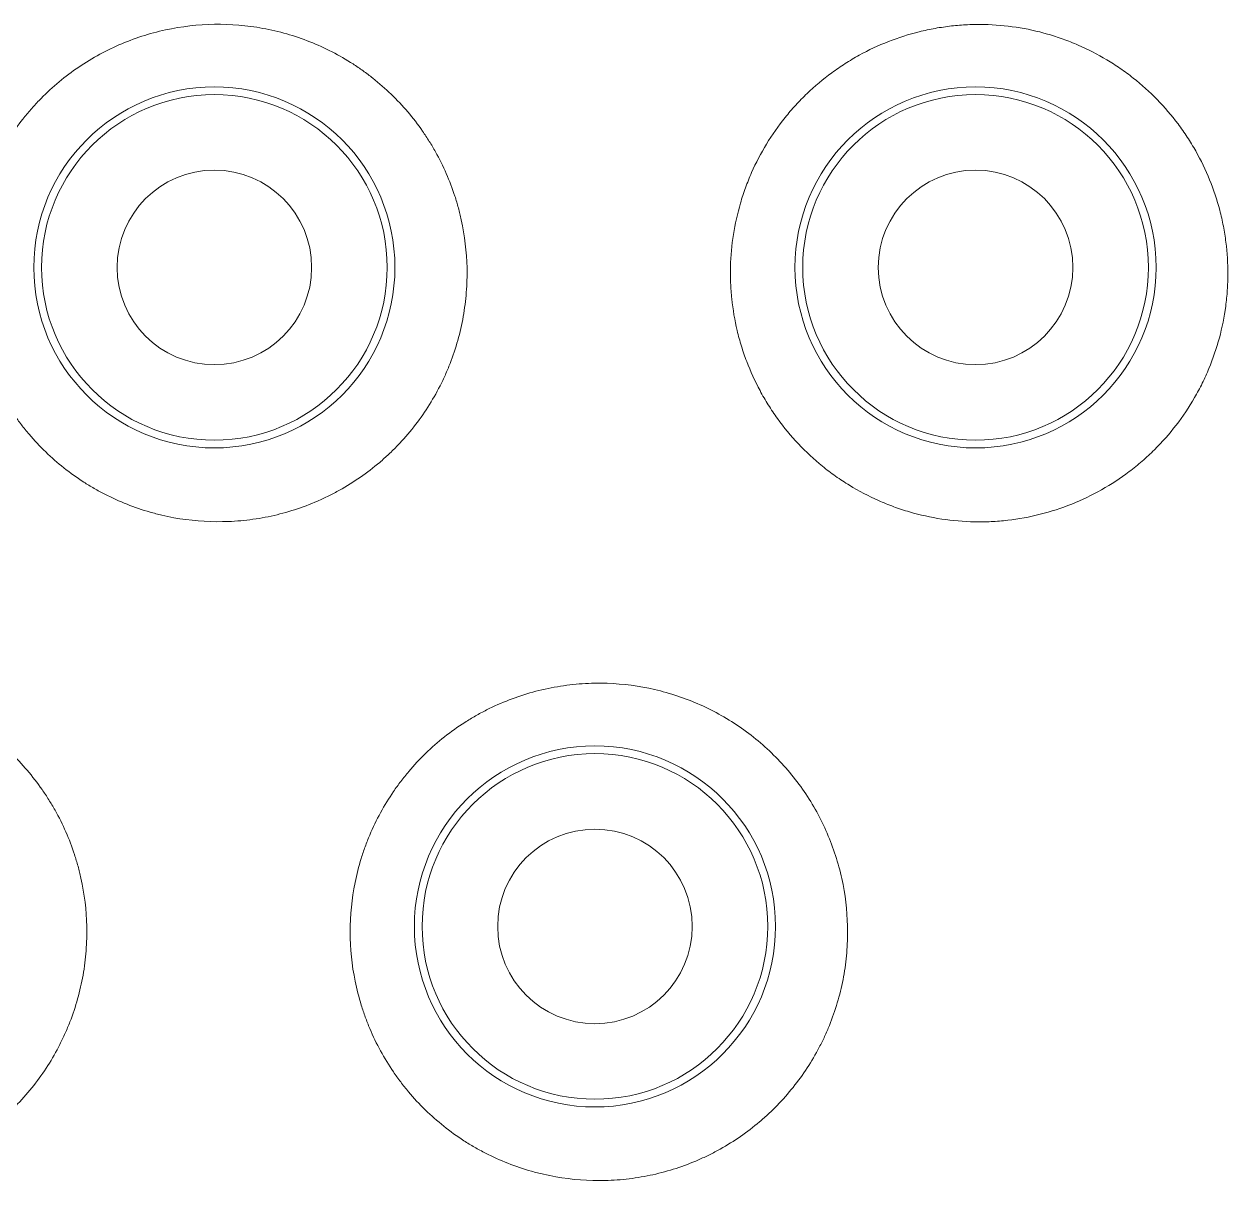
# Model space of a CAD drawing. Header units: inches. Extents: x 3778 to 56227, y -16914 to 35091.
# Drawn here: x 38140.073 to 38144.837, y -10634.16 to -10629.58 of the extents above; entities that cross this region are included whole.
import ezdxf

# ---------------------------------------------------------------- set-up
doc = ezdxf.new("R2010")
doc.units = ezdxf.units.IN
doc.header["$LTSCALE"] = 100
doc.header["$MEASUREMENT"] = 0
doc.layers.add('2-con', color=2, linetype='Continuous')
doc.layers.add('mark-B', color=2, linetype='Continuous', lineweight=20)

# ---------------------------------------------------------------- blocks, each defined once
blk = doc.blocks.new('무풍1way 일반')
at = {"layer": 'mark-B'}
for centre, radius in [((539.2174, -424.853), 0.7146), ((539.2174, -424.853), 0.7146), ((539.2174, -424.853), 0.7146), ((539.2174, -424.853), 0.684), ((539.2174, -424.853), 0.385), ((537.7112, -427.4618), 0.7146), ((537.7112, -427.4618), 0.7146), ((537.7112, -427.4618), 0.7146), ((540.7236, -427.4618), 0.7146), ((540.7236, -427.4618), 0.7146), ((540.7236, -427.4618), 0.7146), ((537.7112, -427.4618), 0.684), ((540.7236, -427.4618), 0.684), ((537.7112, -427.4618), 0.385), ((540.7236, -427.4618), 0.385)]:
    blk.add_circle(centre, radius, dxfattribs=at)
for points, knots in [([(539.1685, -425.8153), (539.1051, -425.8131), (539.0427, -425.8048), (538.9506, -425.7836), (538.9201, -425.775), (538.8596, -425.7548), (538.8302, -425.7433), (538.7439, -425.7048), (538.6893, -425.6739), (538.6116, -425.6195), (538.5864, -425.6), (538.5384, -425.5589), (538.5155, -425.5374), (538.4502, -425.4697), (538.4111, -425.4206), (538.3418, -425.314), (538.3129, -425.2582), (538.2776, -425.171), (538.2672, -425.1414), (538.2493, -425.0809), (538.2416, -425.0499), (538.2235, -424.9567), (538.2175, -424.8942), (538.2175, -424.7998), (538.219, -424.7682), (538.2235, -424.7207), (538.2254, -424.7049), (538.23, -424.6735), (538.2327, -424.6579), (538.2478, -424.5804), (538.2657, -424.52), (538.2954, -424.4466), (538.3017, -424.432), (538.3151, -424.4031), (538.3222, -424.3887), (538.3443, -424.3464), (538.3603, -424.3191), (538.4121, -424.2398), (538.4516, -424.1904), (538.5073, -424.1331), (538.5187, -424.1219), (538.542, -424.1002), (538.5777, -424.0685), (538.6404, -424.0205), (538.6941, -423.987), (538.7358, -423.9638), (538.7499, -423.9563), (538.7785, -423.9421), (538.793, -423.9354), (538.866, -423.9035), (538.9261, -423.884), (539.0187, -423.8634), (539.0499, -423.858), (539.1134, -423.8502), (539.1451, -423.8479), (539.1767, -423.8471)], [0, 0, 0, 0, 0.0625, 0.0625, 0.09375, 0.09375, 0.125, 0.125, 0.1875, 0.1875, 0.21875, 0.21875, 0.25, 0.25, 0.3125, 0.3125, 0.375, 0.375, 0.40625, 0.40625, 0.4375, 0.4375, 0.5, 0.5, 0.53125, 0.53125, 0.546875, 0.546875, 0.5625, 0.5625, 0.625, 0.625, 0.640625, 0.640625, 0.65625, 0.65625, 0.6875, 0.6875, 0.75, 0.75, 0.765625, 0.765625, 0.78125, 0.8125, 0.84375, 0.84375, 0.859375, 0.859375, 0.875, 0.875, 0.9375, 0.9375, 0.96875, 0.96875, 1, 1, 1, 1]), ([(539.1685, -425.8153), (539.1051, -425.8131), (539.0427, -425.8048), (538.9506, -425.7836), (538.9201, -425.775), (538.8596, -425.7548), (538.8302, -425.7433), (538.7439, -425.7048), (538.6893, -425.6739), (538.6116, -425.6195), (538.5864, -425.6), (538.5384, -425.5589), (538.5155, -425.5374), (538.4502, -425.4697), (538.4111, -425.4206), (538.3418, -425.314), (538.3129, -425.2582), (538.2776, -425.171), (538.2672, -425.1414), (538.2493, -425.0809), (538.2416, -425.0499), (538.2235, -424.9567), (538.2175, -424.8942), (538.2175, -424.7998), (538.219, -424.7682), (538.2235, -424.7207), (538.2254, -424.7049), (538.23, -424.6735), (538.2327, -424.6579), (538.2478, -424.5804), (538.2657, -424.52), (538.2954, -424.4466), (538.3017, -424.432), (538.3151, -424.4031), (538.3222, -424.3887), (538.3443, -424.3464), (538.3603, -424.3191), (538.4121, -424.2398), (538.4516, -424.1904), (538.5073, -424.1331), (538.5187, -424.1219), (538.542, -424.1002), (538.5777, -424.0685), (538.6404, -424.0205), (538.6941, -423.987), (538.7358, -423.9638), (538.7499, -423.9563), (538.7785, -423.9421), (538.793, -423.9354), (538.866, -423.9035), (538.9261, -423.884), (539.0187, -423.8634), (539.0499, -423.858), (539.1134, -423.8502), (539.1451, -423.8479), (539.1767, -423.8471)], [0, 0, 0, 0, 0.0625, 0.0625, 0.09375, 0.09375, 0.125, 0.125, 0.1875, 0.1875, 0.21875, 0.21875, 0.25, 0.25, 0.3125, 0.3125, 0.375, 0.375, 0.40625, 0.40625, 0.4375, 0.4375, 0.5, 0.5, 0.53125, 0.53125, 0.546875, 0.546875, 0.5625, 0.5625, 0.625, 0.625, 0.640625, 0.640625, 0.65625, 0.65625, 0.6875, 0.6875, 0.75, 0.75, 0.765625, 0.765625, 0.78125, 0.8125, 0.84375, 0.84375, 0.859375, 0.859375, 0.875, 0.875, 0.9375, 0.9375, 0.96875, 0.96875, 1, 1, 1, 1]), ([(539.1767, -423.8471), (539.2423, -423.8455), (539.3075, -423.8504), (539.3885, -423.8647), (539.4047, -423.868), (539.4369, -423.8753), (539.4848, -423.8876), (539.5622, -423.9137), (539.6216, -423.9405), (539.6653, -423.9629), (539.6797, -423.9708), (539.7081, -423.9872), (539.7223, -423.9959), (539.7913, -424.0406), (539.8422, -424.0812), (539.9122, -424.1495), (539.9344, -424.1734), (539.9661, -424.2112), (539.9764, -424.2241), (539.9962, -424.2503), (540.0058, -424.2636), (540.0517, -424.331), (540.0829, -424.3881), (540.1147, -424.4635), (540.1208, -424.4788), (540.1321, -424.5097), (540.1373, -424.5254), (540.1519, -424.5724), (540.1599, -424.6041), (540.1794, -424.6998), (540.186, -424.7648), (540.1861, -424.8971), (540.1796, -424.9622), (540.1603, -425.0583), (540.1522, -425.0901), (540.1377, -425.1373), (540.1324, -425.1531), (540.121, -425.1842), (540.115, -425.1995), (540.083, -425.2754), (540.0517, -425.3328), (540.0053, -425.4007), (539.9956, -425.4141), (539.9756, -425.4404), (539.9652, -425.4534), (539.9332, -425.4914), (539.9107, -425.5155), (539.84, -425.584), (539.7886, -425.6249), (539.7187, -425.6696), (539.7045, -425.6782), (539.6758, -425.6946), (539.6322, -425.718), (539.5573, -425.7513), (539.4949, -425.7719), (539.4313, -425.7894), (539.3987, -425.7966), (539.3335, -425.8076), (539.3007, -425.8115), (539.2347, -425.8159), (539.2014, -425.8164), (539.1685, -425.8153)], [0, 0, 0, 0, 0.0625, 0.0625, 0.078125, 0.078125, 0.09375, 0.125, 0.15625, 0.15625, 0.171875, 0.171875, 0.1875, 0.1875, 0.25, 0.25, 0.28125, 0.28125, 0.296875, 0.296875, 0.3125, 0.3125, 0.375, 0.375, 0.390625, 0.390625, 0.40625, 0.40625, 0.4375, 0.4375, 0.5, 0.5, 0.5625, 0.5625, 0.59375, 0.59375, 0.609375, 0.609375, 0.625, 0.625, 0.6875, 0.6875, 0.703125, 0.703125, 0.71875, 0.71875, 0.75, 0.75, 0.8125, 0.8125, 0.828125, 0.828125, 0.84375, 0.875, 0.90625, 0.90625, 0.9375, 0.9375, 0.96875, 0.96875, 1, 1, 1, 1]), ([(539.1767, -423.8471), (539.2423, -423.8455), (539.3075, -423.8504), (539.3885, -423.8647), (539.4047, -423.868), (539.4369, -423.8753), (539.4848, -423.8876), (539.5622, -423.9137), (539.6216, -423.9405), (539.6653, -423.9629), (539.6797, -423.9708), (539.7081, -423.9872), (539.7223, -423.9959), (539.7913, -424.0406), (539.8422, -424.0812), (539.9122, -424.1495), (539.9344, -424.1734), (539.9661, -424.2112), (539.9764, -424.2241), (539.9962, -424.2503), (540.0058, -424.2636), (540.0517, -424.331), (540.0829, -424.3881), (540.1147, -424.4635), (540.1208, -424.4788), (540.1321, -424.5097), (540.1373, -424.5254), (540.1519, -424.5724), (540.1599, -424.6041), (540.1794, -424.6998), (540.186, -424.7648), (540.1861, -424.8971), (540.1796, -424.9622), (540.1603, -425.0583), (540.1522, -425.0901), (540.1377, -425.1373), (540.1324, -425.1531), (540.121, -425.1842), (540.115, -425.1995), (540.083, -425.2754), (540.0517, -425.3328), (540.0053, -425.4007), (539.9956, -425.4141), (539.9756, -425.4404), (539.9652, -425.4534), (539.9332, -425.4914), (539.9107, -425.5155), (539.84, -425.584), (539.7886, -425.6249), (539.7187, -425.6696), (539.7045, -425.6782), (539.6758, -425.6946), (539.6322, -425.718), (539.5573, -425.7513), (539.4949, -425.7719), (539.4313, -425.7894), (539.3987, -425.7966), (539.3335, -425.8076), (539.3007, -425.8115), (539.2347, -425.8159), (539.2014, -425.8164), (539.1685, -425.8153)], [0, 0, 0, 0, 0.0625, 0.0625, 0.078125, 0.078125, 0.09375, 0.125, 0.15625, 0.15625, 0.171875, 0.171875, 0.1875, 0.1875, 0.25, 0.25, 0.28125, 0.28125, 0.296875, 0.296875, 0.3125, 0.3125, 0.375, 0.375, 0.390625, 0.390625, 0.40625, 0.40625, 0.4375, 0.4375, 0.5, 0.5, 0.5625, 0.5625, 0.59375, 0.59375, 0.609375, 0.609375, 0.625, 0.625, 0.6875, 0.6875, 0.703125, 0.703125, 0.71875, 0.71875, 0.75, 0.75, 0.8125, 0.8125, 0.828125, 0.828125, 0.84375, 0.875, 0.90625, 0.90625, 0.9375, 0.9375, 0.96875, 0.96875, 1, 1, 1, 1]), ([(542.2298, -425.8164), (542.1647, -425.8175), (542.1006, -425.8122), (542.006, -425.795), (541.9747, -425.7877), (541.9127, -425.7701), (541.8818, -425.7596), (541.792, -425.7241), (541.7351, -425.6949), (541.6676, -425.6516), (541.6543, -425.6426), (541.6281, -425.6239), (541.6151, -425.6141), (541.5771, -425.5841), (541.5529, -425.5629), (541.4838, -425.4963), (541.4423, -425.4477), (541.3963, -425.3817), (541.3873, -425.3682), (541.3702, -425.3408), (541.3455, -425.2992), (541.3099, -425.2277), (541.2871, -425.1679), (541.2722, -425.1222), (541.2675, -425.1068), (541.259, -425.0757), (541.2551, -425.0599), (541.2377, -424.981), (541.2301, -424.9173), (541.2279, -424.8213), (541.2288, -424.7891), (541.2324, -424.7407), (541.2341, -424.7245), (541.2381, -424.6924), (541.2405, -424.6764), (541.2545, -424.597), (541.2718, -424.5352), (541.301, -424.46), (541.3072, -424.4451), (541.3205, -424.4155), (541.3275, -424.4007), (541.3495, -424.3572), (541.3655, -424.3292), (541.4175, -424.2478), (541.4573, -424.1971), (541.5136, -424.1384), (541.5252, -424.1268), (541.5489, -424.1045), (541.585, -424.0721), (541.6488, -424.0229), (541.7034, -423.9886), (541.7458, -423.9649), (541.7602, -423.9573), (541.7894, -423.9428), (541.8042, -423.9359), (541.8785, -423.9035), (541.9397, -423.8838), (542.0342, -423.8632), (542.0661, -423.8579), (542.1308, -423.8504), (542.1631, -423.8482), (542.2595, -423.8466), (542.3235, -423.8517), (542.403, -423.8661), (542.4189, -423.8694), (542.4505, -423.8767), (542.4974, -423.8888), (542.5733, -423.9145), (542.6316, -423.9408), (542.6745, -423.9627), (542.6886, -423.9704), (542.7166, -423.9865), (542.7305, -423.9949), (542.7985, -424.0385), (542.8486, -424.0782), (542.9177, -424.1447), (542.9397, -424.168), (542.9712, -424.2047), (542.9814, -424.2173), (543.0011, -424.2429), (543.0106, -424.2558), (543.0565, -424.3216), (543.0878, -424.3773), (543.1201, -424.4507), (543.1262, -424.4656), (543.1378, -424.4957), (543.1432, -424.511), (543.1583, -424.5571), (543.1667, -424.588), (543.1875, -424.6818), (543.1953, -424.7454), (543.1972, -424.8263), (543.1971, -424.8425), (543.1963, -424.8749), (543.1938, -424.9232), (543.1838, -425.0028), (543.1696, -425.0655), (543.1567, -425.1121), (543.1519, -425.1276), (543.1417, -425.1584), (543.1362, -425.1738), (543.1068, -425.2494), (543.0777, -425.3068), (543.0258, -425.3883), (543.0071, -425.4147), (542.977, -425.4531), (542.9666, -425.4657), (542.9453, -425.4902), (542.9344, -425.5022), (542.8785, -425.5605), (542.8295, -425.6023), (542.7498, -425.658), (542.722, -425.6754), (542.6655, -425.7071), (542.6076, -425.7358), (542.5475, -425.7586), (542.4861, -425.7785), (542.4548, -425.787), (542.3593, -425.8078), (542.2949, -425.8153), (542.2298, -425.8164)], [0, 0, 0, 0, 0.03125, 0.03125, 0.046875, 0.046875, 0.0625, 0.0625, 0.09375, 0.09375, 0.101563, 0.101563, 0.109375, 0.109375, 0.125, 0.125, 0.15625, 0.15625, 0.164063, 0.164063, 0.171875, 0.1875, 0.203125, 0.203125, 0.210938, 0.210938, 0.21875, 0.21875, 0.25, 0.25, 0.265625, 0.265625, 0.273438, 0.273438, 0.28125, 0.28125, 0.3125, 0.3125, 0.320313, 0.320313, 0.328125, 0.328125, 0.34375, 0.34375, 0.375, 0.375, 0.382813, 0.382813, 0.390625, 0.40625, 0.421875, 0.421875, 0.429688, 0.429688, 0.4375, 0.4375, 0.46875, 0.46875, 0.484375, 0.484375, 0.5, 0.5, 0.53125, 0.53125, 0.539063, 0.539063, 0.546875, 0.5625, 0.578125, 0.578125, 0.585938, 0.585938, 0.59375, 0.59375, 0.625, 0.625, 0.640625, 0.640625, 0.648438, 0.648438, 0.65625, 0.65625, 0.6875, 0.6875, 0.695313, 0.695313, 0.703125, 0.703125, 0.71875, 0.71875, 0.75, 0.75, 0.757813, 0.757813, 0.765625, 0.78125, 0.796875, 0.796875, 0.804688, 0.804688, 0.8125, 0.8125, 0.84375, 0.84375, 0.859375, 0.859375, 0.867188, 0.867188, 0.875, 0.875, 0.90625, 0.90625, 0.921875, 0.921875, 0.9375, 0.953125, 0.953125, 0.96875, 0.96875, 1, 1, 1, 1]), ([(542.2298, -425.8164), (542.1647, -425.8175), (542.1006, -425.8122), (542.006, -425.795), (541.9747, -425.7877), (541.9127, -425.7701), (541.8818, -425.7596), (541.792, -425.7241), (541.7351, -425.6949), (541.6676, -425.6516), (541.6543, -425.6426), (541.6281, -425.6239), (541.6151, -425.6141), (541.5771, -425.5841), (541.5529, -425.5629), (541.4838, -425.4963), (541.4423, -425.4477), (541.3963, -425.3817), (541.3873, -425.3682), (541.3702, -425.3408), (541.3455, -425.2992), (541.3099, -425.2277), (541.2871, -425.1679), (541.2722, -425.1222), (541.2675, -425.1068), (541.259, -425.0757), (541.2551, -425.0599), (541.2377, -424.981), (541.2301, -424.9173), (541.2279, -424.8213), (541.2288, -424.7891), (541.2324, -424.7407), (541.2341, -424.7245), (541.2381, -424.6924), (541.2405, -424.6764), (541.2545, -424.597), (541.2718, -424.5352), (541.301, -424.46), (541.3072, -424.4451), (541.3205, -424.4155), (541.3275, -424.4007), (541.3495, -424.3572), (541.3655, -424.3292), (541.4175, -424.2478), (541.4573, -424.1971), (541.5136, -424.1384), (541.5252, -424.1268), (541.5489, -424.1045), (541.585, -424.0721), (541.6488, -424.0229), (541.7034, -423.9886), (541.7458, -423.9649), (541.7602, -423.9573), (541.7894, -423.9428), (541.8042, -423.9359), (541.8785, -423.9035), (541.9397, -423.8838), (542.0342, -423.8632), (542.0661, -423.8579), (542.1308, -423.8504), (542.1631, -423.8482), (542.2595, -423.8466), (542.3235, -423.8517), (542.403, -423.8661), (542.4189, -423.8694), (542.4505, -423.8767), (542.4974, -423.8888), (542.5733, -423.9145), (542.6316, -423.9408), (542.6745, -423.9627), (542.6886, -423.9704), (542.7166, -423.9865), (542.7305, -423.9949), (542.7985, -424.0385), (542.8486, -424.0782), (542.9177, -424.1447), (542.9397, -424.168), (542.9712, -424.2047), (542.9814, -424.2173), (543.0011, -424.2429), (543.0106, -424.2558), (543.0565, -424.3216), (543.0878, -424.3773), (543.1201, -424.4507), (543.1262, -424.4656), (543.1378, -424.4957), (543.1432, -424.511), (543.1583, -424.5571), (543.1667, -424.588), (543.1875, -424.6818), (543.1953, -424.7454), (543.1972, -424.8263), (543.1971, -424.8425), (543.1963, -424.8749), (543.1938, -424.9232), (543.1838, -425.0028), (543.1696, -425.0655), (543.1567, -425.1121), (543.1519, -425.1276), (543.1417, -425.1584), (543.1362, -425.1738), (543.1068, -425.2494), (543.0777, -425.3068), (543.0258, -425.3883), (543.0071, -425.4147), (542.977, -425.4531), (542.9666, -425.4657), (542.9453, -425.4902), (542.9344, -425.5022), (542.8785, -425.5605), (542.8295, -425.6023), (542.7498, -425.658), (542.722, -425.6754), (542.6655, -425.7071), (542.6076, -425.7358), (542.5475, -425.7586), (542.4861, -425.7785), (542.4548, -425.787), (542.3593, -425.8078), (542.2949, -425.8153), (542.2298, -425.8164)], [0, 0, 0, 0, 0.03125, 0.03125, 0.046875, 0.046875, 0.0625, 0.0625, 0.09375, 0.09375, 0.101563, 0.101563, 0.109375, 0.109375, 0.125, 0.125, 0.15625, 0.15625, 0.164063, 0.164063, 0.171875, 0.1875, 0.203125, 0.203125, 0.210938, 0.210938, 0.21875, 0.21875, 0.25, 0.25, 0.265625, 0.265625, 0.273438, 0.273438, 0.28125, 0.28125, 0.3125, 0.3125, 0.320313, 0.320313, 0.328125, 0.328125, 0.34375, 0.34375, 0.375, 0.375, 0.382813, 0.382813, 0.390625, 0.40625, 0.421875, 0.421875, 0.429688, 0.429688, 0.4375, 0.4375, 0.46875, 0.46875, 0.484375, 0.484375, 0.5, 0.5, 0.53125, 0.53125, 0.539063, 0.539063, 0.546875, 0.5625, 0.578125, 0.578125, 0.585938, 0.585938, 0.59375, 0.59375, 0.625, 0.625, 0.640625, 0.640625, 0.648438, 0.648438, 0.65625, 0.65625, 0.6875, 0.6875, 0.695313, 0.695313, 0.703125, 0.703125, 0.71875, 0.71875, 0.75, 0.75, 0.757813, 0.757813, 0.765625, 0.78125, 0.796875, 0.796875, 0.804688, 0.804688, 0.8125, 0.8125, 0.84375, 0.84375, 0.859375, 0.859375, 0.867188, 0.867188, 0.875, 0.875, 0.90625, 0.90625, 0.921875, 0.921875, 0.9375, 0.953125, 0.953125, 0.96875, 0.96875, 1, 1, 1, 1]), ([(536.8443, -426.9465), (536.8663, -426.9084), (536.915, -426.8358), (536.9726, -426.7706), (537.0191, -426.7243), (537.0352, -426.7094), (537.0686, -426.6805), (537.0857, -426.6667), (537.138, -426.6271), (537.2109, -426.5793), (537.2897, -426.5414), (537.3717, -426.5085), (537.4133, -426.4951), (537.4977, -426.4737), (537.5405, -426.4659), (537.6056, -426.4584), (537.6275, -426.4566), (537.6715, -426.4545), (537.6934, -426.4542), (537.7589, -426.4555), (537.8455, -426.463), (537.9305, -426.4817), (537.9938, -426.5002), (538.0146, -426.5071), (538.0555, -426.5221), (538.0756, -426.5302), (538.135, -426.5566), (538.1733, -426.5767), (538.2289, -426.6107), (538.2471, -426.6227), (538.2828, -426.648), (538.3003, -426.6612), (538.3509, -426.7023), (538.4143, -426.7612), (538.4695, -426.8279), (538.5079, -426.8811), (538.5201, -426.8993), (538.5431, -426.9362), (538.554, -426.9549), (538.5642, -426.974)], [0, 0, 0, 0, 0.0625, 0.125, 0.125, 0.15625, 0.15625, 0.1875, 0.1875, 0.25, 0.3125, 0.3125, 0.375, 0.375, 0.4375, 0.4375, 0.46875, 0.46875, 0.5, 0.5, 0.5625, 0.625, 0.625, 0.65625, 0.65625, 0.6875, 0.6875, 0.75, 0.75, 0.78125, 0.78125, 0.8125, 0.8125, 0.875, 0.9375, 0.9375, 0.96875, 0.96875, 1, 1, 1, 1]), ([(536.8443, -426.9465), (536.8663, -426.9084), (536.915, -426.8358), (536.9726, -426.7706), (537.0191, -426.7243), (537.0352, -426.7094), (537.0686, -426.6805), (537.0857, -426.6667), (537.138, -426.6271), (537.2109, -426.5793), (537.2897, -426.5414), (537.3717, -426.5085), (537.4133, -426.4951), (537.4977, -426.4737), (537.5405, -426.4659), (537.6056, -426.4584), (537.6275, -426.4566), (537.6715, -426.4545), (537.6934, -426.4542), (537.7589, -426.4555), (537.8455, -426.463), (537.9305, -426.4817), (537.9938, -426.5002), (538.0146, -426.5071), (538.0555, -426.5221), (538.0756, -426.5302), (538.135, -426.5566), (538.1733, -426.5767), (538.2289, -426.6107), (538.2471, -426.6227), (538.2828, -426.648), (538.3003, -426.6612), (538.3509, -426.7023), (538.4143, -426.7612), (538.4695, -426.8279), (538.5079, -426.8811), (538.5201, -426.8993), (538.5431, -426.9362), (538.554, -426.9549), (538.5642, -426.974)], [0, 0, 0, 0, 0.0625, 0.125, 0.125, 0.15625, 0.15625, 0.1875, 0.1875, 0.25, 0.3125, 0.3125, 0.375, 0.375, 0.4375, 0.4375, 0.46875, 0.46875, 0.5, 0.5, 0.5625, 0.625, 0.625, 0.65625, 0.65625, 0.6875, 0.6875, 0.75, 0.75, 0.78125, 0.78125, 0.8125, 0.8125, 0.875, 0.9375, 0.9375, 0.96875, 0.96875, 1, 1, 1, 1]), ([(540.7236, -428.4241), (540.6585, -428.4251), (540.5944, -428.4197), (540.4998, -428.4024), (540.4685, -428.3951), (540.4064, -428.3773), (540.3755, -428.3668), (540.2857, -428.3312), (540.2288, -428.3019), (540.1614, -428.2584), (540.1481, -428.2494), (540.1219, -428.2306), (540.109, -428.2208), (540.071, -428.1907), (540.0468, -428.1695), (539.9779, -428.1028), (539.9364, -428.0541), (539.8905, -427.988), (539.8816, -427.9744), (539.8645, -427.9471), (539.8399, -427.9055), (539.8044, -427.8339), (539.7817, -427.7741), (539.7668, -427.7284), (539.7622, -427.713), (539.7538, -427.6818), (539.7499, -427.6661), (539.7326, -427.5871), (539.7251, -427.5235), (539.7231, -427.4275), (539.724, -427.3953), (539.7277, -427.347), (539.7294, -427.3308), (539.7335, -427.2986), (539.7359, -427.2827), (539.75, -427.2034), (539.7674, -427.1416), (539.7966, -427.0665), (539.8029, -427.0516), (539.8161, -427.022), (539.8232, -427.0073), (539.8453, -426.9638), (539.8613, -426.9358), (539.9134, -426.8545), (539.9532, -426.8039), (540.0096, -426.7452), (540.0212, -426.7337), (540.0449, -426.7114), (540.0811, -426.679), (540.1449, -426.6299), (540.1996, -426.5957), (540.242, -426.572), (540.2564, -426.5645), (540.2856, -426.55), (540.3004, -426.5431), (540.3748, -426.5108), (540.4361, -426.4911), (540.5306, -426.4707), (540.5625, -426.4653), (540.6273, -426.4579), (540.6595, -426.4558), (540.7561, -426.4543), (540.8201, -426.4595), (540.8996, -426.474), (540.9155, -426.4773), (540.9471, -426.4847), (540.994, -426.4969), (541.0699, -426.5227), (541.1282, -426.5492), (541.1711, -426.5711), (541.1852, -426.5788), (541.2131, -426.595), (541.227, -426.6034), (541.2949, -426.6472), (541.345, -426.687), (541.414, -426.7535), (541.436, -426.7769), (541.4674, -426.8137), (541.4776, -426.8263), (541.4973, -426.8519), (541.5068, -426.8649), (541.5525, -426.9307), (541.5837, -426.9864), (541.6159, -427.0599), (541.622, -427.0748), (541.6335, -427.1049), (541.6389, -427.1202), (541.6538, -427.1663), (541.6623, -427.1973), (541.6829, -427.291), (541.6906, -427.3546), (541.6923, -427.4354), (541.6922, -427.4517), (541.6913, -427.4841), (541.6888, -427.5324), (541.6787, -427.6119), (541.6645, -427.6745), (541.6514, -427.7211), (541.6467, -427.7366), (541.6364, -427.7674), (541.6309, -427.7827), (541.6014, -427.8582), (541.5723, -427.9155), (541.5203, -427.997), (541.5016, -428.0234), (541.4714, -428.0618), (541.4609, -428.0743), (541.4396, -428.0988), (541.4287, -428.1107), (541.3727, -428.1689), (541.3238, -428.2108), (541.244, -428.2663), (541.2162, -428.2837), (541.1596, -428.3153), (541.1017, -428.3439), (541.0415, -428.3667), (540.9801, -428.3865), (540.9487, -428.395), (540.8532, -428.4157), (540.7887, -428.4231), (540.7236, -428.4241)], [0, 0, 0, 0, 0.03125, 0.03125, 0.046875, 0.046875, 0.0625, 0.0625, 0.09375, 0.09375, 0.101562, 0.101562, 0.109375, 0.109375, 0.125, 0.125, 0.15625, 0.15625, 0.164062, 0.164062, 0.171875, 0.1875, 0.203125, 0.203125, 0.210937, 0.210937, 0.21875, 0.21875, 0.25, 0.25, 0.265625, 0.265625, 0.273437, 0.273437, 0.28125, 0.28125, 0.3125, 0.3125, 0.320312, 0.320312, 0.328125, 0.328125, 0.34375, 0.34375, 0.375, 0.375, 0.382812, 0.382812, 0.390625, 0.40625, 0.421875, 0.421875, 0.429687, 0.429687, 0.4375, 0.4375, 0.46875, 0.46875, 0.484375, 0.484375, 0.5, 0.5, 0.53125, 0.53125, 0.539062, 0.539062, 0.546875, 0.5625, 0.578125, 0.578125, 0.585937, 0.585937, 0.59375, 0.59375, 0.625, 0.625, 0.640625, 0.640625, 0.648437, 0.648437, 0.65625, 0.65625, 0.6875, 0.6875, 0.695312, 0.695312, 0.703125, 0.703125, 0.71875, 0.71875, 0.75, 0.75, 0.757812, 0.757812, 0.765625, 0.78125, 0.796875, 0.796875, 0.804687, 0.804687, 0.8125, 0.8125, 0.84375, 0.84375, 0.859375, 0.859375, 0.867187, 0.867187, 0.875, 0.875, 0.90625, 0.90625, 0.921875, 0.921875, 0.9375, 0.953125, 0.953125, 0.96875, 0.96875, 1, 1, 1, 1]), ([(540.7236, -428.4241), (540.6585, -428.4251), (540.5944, -428.4197), (540.4998, -428.4024), (540.4685, -428.3951), (540.4064, -428.3773), (540.3755, -428.3668), (540.2857, -428.3312), (540.2288, -428.3019), (540.1614, -428.2584), (540.1481, -428.2494), (540.1219, -428.2306), (540.109, -428.2208), (540.071, -428.1907), (540.0468, -428.1695), (539.9779, -428.1028), (539.9364, -428.0541), (539.8905, -427.988), (539.8816, -427.9744), (539.8645, -427.9471), (539.8399, -427.9055), (539.8044, -427.8339), (539.7817, -427.7741), (539.7668, -427.7284), (539.7622, -427.713), (539.7538, -427.6818), (539.7499, -427.6661), (539.7326, -427.5871), (539.7251, -427.5235), (539.7231, -427.4275), (539.724, -427.3953), (539.7277, -427.347), (539.7294, -427.3308), (539.7335, -427.2986), (539.7359, -427.2827), (539.75, -427.2034), (539.7674, -427.1416), (539.7966, -427.0665), (539.8029, -427.0516), (539.8161, -427.022), (539.8232, -427.0073), (539.8453, -426.9638), (539.8613, -426.9358), (539.9134, -426.8545), (539.9532, -426.8039), (540.0096, -426.7452), (540.0212, -426.7337), (540.0449, -426.7114), (540.0811, -426.679), (540.1449, -426.6299), (540.1996, -426.5957), (540.242, -426.572), (540.2564, -426.5645), (540.2856, -426.55), (540.3004, -426.5431), (540.3748, -426.5108), (540.4361, -426.4911), (540.5306, -426.4707), (540.5625, -426.4653), (540.6273, -426.4579), (540.6595, -426.4558), (540.7561, -426.4543), (540.8201, -426.4595), (540.8996, -426.474), (540.9155, -426.4773), (540.9471, -426.4847), (540.994, -426.4969), (541.0699, -426.5227), (541.1282, -426.5492), (541.1711, -426.5711), (541.1852, -426.5788), (541.2131, -426.595), (541.227, -426.6034), (541.2949, -426.6472), (541.345, -426.687), (541.414, -426.7535), (541.436, -426.7769), (541.4674, -426.8137), (541.4776, -426.8263), (541.4973, -426.8519), (541.5068, -426.8649), (541.5525, -426.9307), (541.5837, -426.9864), (541.6159, -427.0599), (541.622, -427.0748), (541.6335, -427.1049), (541.6389, -427.1202), (541.6538, -427.1663), (541.6623, -427.1973), (541.6829, -427.291), (541.6906, -427.3546), (541.6923, -427.4354), (541.6922, -427.4517), (541.6913, -427.4841), (541.6888, -427.5324), (541.6787, -427.6119), (541.6645, -427.6745), (541.6514, -427.7211), (541.6467, -427.7366), (541.6364, -427.7674), (541.6309, -427.7827), (541.6014, -427.8582), (541.5723, -427.9155), (541.5203, -427.997), (541.5016, -428.0234), (541.4714, -428.0618), (541.4609, -428.0743), (541.4396, -428.0988), (541.4287, -428.1107), (541.3727, -428.1689), (541.3238, -428.2108), (541.244, -428.2663), (541.2162, -428.2837), (541.1596, -428.3153), (541.1017, -428.3439), (541.0415, -428.3667), (540.9801, -428.3865), (540.9487, -428.395), (540.8532, -428.4157), (540.7887, -428.4231), (540.7236, -428.4241)], [0, 0, 0, 0, 0.03125, 0.03125, 0.046875, 0.046875, 0.0625, 0.0625, 0.09375, 0.09375, 0.101562, 0.101562, 0.109375, 0.109375, 0.125, 0.125, 0.15625, 0.15625, 0.164062, 0.164062, 0.171875, 0.1875, 0.203125, 0.203125, 0.210937, 0.210937, 0.21875, 0.21875, 0.25, 0.25, 0.265625, 0.265625, 0.273437, 0.273437, 0.28125, 0.28125, 0.3125, 0.3125, 0.320312, 0.320312, 0.328125, 0.328125, 0.34375, 0.34375, 0.375, 0.375, 0.382812, 0.382812, 0.390625, 0.40625, 0.421875, 0.421875, 0.429687, 0.429687, 0.4375, 0.4375, 0.46875, 0.46875, 0.484375, 0.484375, 0.5, 0.5, 0.53125, 0.53125, 0.539062, 0.539062, 0.546875, 0.5625, 0.578125, 0.578125, 0.585937, 0.585937, 0.59375, 0.59375, 0.625, 0.625, 0.640625, 0.640625, 0.648437, 0.648437, 0.65625, 0.65625, 0.6875, 0.6875, 0.695312, 0.695312, 0.703125, 0.703125, 0.71875, 0.71875, 0.75, 0.75, 0.757812, 0.757812, 0.765625, 0.78125, 0.796875, 0.796875, 0.804687, 0.804687, 0.8125, 0.8125, 0.84375, 0.84375, 0.859375, 0.859375, 0.867187, 0.867187, 0.875, 0.875, 0.90625, 0.90625, 0.921875, 0.921875, 0.9375, 0.953125, 0.953125, 0.96875, 0.96875, 1, 1, 1, 1]), ([(538.5642, -426.974), (538.5842, -427.0112), (538.6018, -427.0498), (538.6245, -427.1097), (538.6315, -427.13), (538.644, -427.1707), (538.6496, -427.1912), (538.6643, -427.2531), (538.6714, -427.2948), (538.678, -427.358), (538.6796, -427.3792), (538.6813, -427.4219), (538.6814, -427.4434), (538.6798, -427.5076), (538.672, -427.5923), (538.6535, -427.6752), (538.6355, -427.7367), (538.6288, -427.7571), (538.6141, -427.7975), (538.6061, -427.8174), (538.5802, -427.876), (538.5409, -427.9514), (538.4919, -428.0215), (538.4514, -428.072), (538.4374, -428.0884), (538.4085, -428.12), (538.3936, -428.1352), (538.3474, -428.1795), (538.3148, -428.2069), (538.2631, -428.2449), (538.2455, -428.2571), (538.2091, -428.2803), (538.1905, -428.2913), (538.1342, -428.3224), (538.0569, -428.3585), (537.9755, -428.3844), (537.9128, -428.3999), (537.8916, -428.4044), (537.8493, -428.412), (537.8068, -428.4182), (537.764, -428.4215), (537.721, -428.4235), (537.6994, -428.4238), (537.635, -428.4225), (537.5502, -428.4152), (537.4671, -428.3972), (537.4055, -428.3795), (537.385, -428.3729), (537.3446, -428.3584), (537.3248, -428.3505), (537.2663, -428.3251), (537.2286, -428.3058), (537.1741, -428.2731), (537.1562, -428.2616), (537.1211, -428.2375), (537.1039, -428.2248), (537.0535, -428.1849), (536.9904, -428.128), (536.9354, -428.0638), (536.8971, -428.0128), (536.8849, -427.9954), (536.8615, -427.9596), (536.8504, -427.9413), (536.819, -427.8858), (536.7823, -427.8096), (536.7555, -427.7291), (536.7393, -427.6671), (536.7345, -427.6461), (536.7264, -427.6043), (536.7231, -427.5833), (536.7151, -427.5202), (536.7125, -427.478), (536.7127, -427.4143), (536.7134, -427.3931), (536.7163, -427.3504), (536.7185, -427.329), (536.727, -427.2653), (536.7438, -427.1819), (536.7711, -427.1014), (536.7956, -427.0422), (536.8045, -427.0225), (536.8236, -426.9839), (536.8336, -426.965), (536.8443, -426.9465)], [0, 0, 0, 0, 0.03125, 0.03125, 0.046875, 0.046875, 0.0625, 0.0625, 0.09375, 0.09375, 0.109375, 0.109375, 0.125, 0.125, 0.15625, 0.1875, 0.1875, 0.203125, 0.203125, 0.21875, 0.21875, 0.25, 0.28125, 0.28125, 0.296875, 0.296875, 0.3125, 0.3125, 0.34375, 0.34375, 0.359375, 0.359375, 0.375, 0.375, 0.40625, 0.4375, 0.4375, 0.453125, 0.453125, 0.46875, 0.484375, 0.484375, 0.5, 0.5, 0.53125, 0.5625, 0.5625, 0.578125, 0.578125, 0.59375, 0.59375, 0.625, 0.625, 0.640625, 0.640625, 0.65625, 0.65625, 0.6875, 0.71875, 0.71875, 0.734375, 0.734375, 0.75, 0.75, 0.78125, 0.8125, 0.8125, 0.828125, 0.828125, 0.84375, 0.84375, 0.875, 0.875, 0.890625, 0.890625, 0.90625, 0.90625, 0.9375, 0.96875, 0.96875, 0.984375, 0.984375, 1, 1, 1, 1]), ([(538.5642, -426.974), (538.5842, -427.0112), (538.6018, -427.0498), (538.6245, -427.1097), (538.6315, -427.13), (538.644, -427.1707), (538.6496, -427.1912), (538.6643, -427.2531), (538.6714, -427.2948), (538.678, -427.358), (538.6796, -427.3792), (538.6813, -427.4219), (538.6814, -427.4434), (538.6798, -427.5076), (538.672, -427.5923), (538.6535, -427.6752), (538.6355, -427.7367), (538.6288, -427.7571), (538.6141, -427.7975), (538.6061, -427.8174), (538.5802, -427.876), (538.5409, -427.9514), (538.4919, -428.0215), (538.4514, -428.072), (538.4374, -428.0884), (538.4085, -428.12), (538.3936, -428.1352), (538.3474, -428.1795), (538.3148, -428.2069), (538.2631, -428.2449), (538.2455, -428.2571), (538.2091, -428.2803), (538.1905, -428.2913), (538.1342, -428.3224), (538.0569, -428.3585), (537.9755, -428.3844), (537.9128, -428.3999), (537.8916, -428.4044), (537.8493, -428.412), (537.8068, -428.4182), (537.764, -428.4215), (537.721, -428.4235), (537.6994, -428.4238), (537.635, -428.4225), (537.5502, -428.4152), (537.4671, -428.3972), (537.4055, -428.3795), (537.385, -428.3729), (537.3446, -428.3584), (537.3248, -428.3505), (537.2663, -428.3251), (537.2286, -428.3058), (537.1741, -428.2731), (537.1562, -428.2616), (537.1211, -428.2375), (537.1039, -428.2248), (537.0535, -428.1849), (536.9904, -428.128), (536.9354, -428.0638), (536.8971, -428.0128), (536.8849, -427.9954), (536.8615, -427.9596), (536.8504, -427.9413), (536.819, -427.8858), (536.7823, -427.8096), (536.7555, -427.7291), (536.7393, -427.6671), (536.7345, -427.6461), (536.7264, -427.6043), (536.7231, -427.5833), (536.7151, -427.5202), (536.7125, -427.478), (536.7127, -427.4143), (536.7134, -427.3931), (536.7163, -427.3504), (536.7185, -427.329), (536.727, -427.2653), (536.7438, -427.1819), (536.7711, -427.1014), (536.7956, -427.0422), (536.8045, -427.0225), (536.8236, -426.9839), (536.8336, -426.965), (536.8443, -426.9465)], [0, 0, 0, 0, 0.03125, 0.03125, 0.046875, 0.046875, 0.0625, 0.0625, 0.09375, 0.09375, 0.109375, 0.109375, 0.125, 0.125, 0.15625, 0.1875, 0.1875, 0.203125, 0.203125, 0.21875, 0.21875, 0.25, 0.28125, 0.28125, 0.296875, 0.296875, 0.3125, 0.3125, 0.34375, 0.34375, 0.359375, 0.359375, 0.375, 0.375, 0.40625, 0.4375, 0.4375, 0.453125, 0.453125, 0.46875, 0.484375, 0.484375, 0.5, 0.5, 0.53125, 0.5625, 0.5625, 0.578125, 0.578125, 0.59375, 0.59375, 0.625, 0.625, 0.640625, 0.640625, 0.65625, 0.65625, 0.6875, 0.71875, 0.71875, 0.734375, 0.734375, 0.75, 0.75, 0.78125, 0.8125, 0.8125, 0.828125, 0.828125, 0.84375, 0.84375, 0.875, 0.875, 0.890625, 0.890625, 0.90625, 0.90625, 0.9375, 0.96875, 0.96875, 0.984375, 0.984375, 1, 1, 1, 1])]:
    blk.add_open_spline(points, degree=3, knots=knots, dxfattribs=at)
blk = doc.blocks.new('dpdjzjs')
at = {"layer": 'mark-B', "rotation": 180}
blk.add_blockref('무풍1way 일반', (174652.4147, 90772.4371), dxfattribs=at)

msp = doc.modelspace()

# ---------------------------------------------------------------- block references
at = {"layer": '2-con'}
msp.add_blockref('dpdjzjs', (-135970.8648, -101830.4424), dxfattribs=at)

doc.saveas('drawing.dxf')
